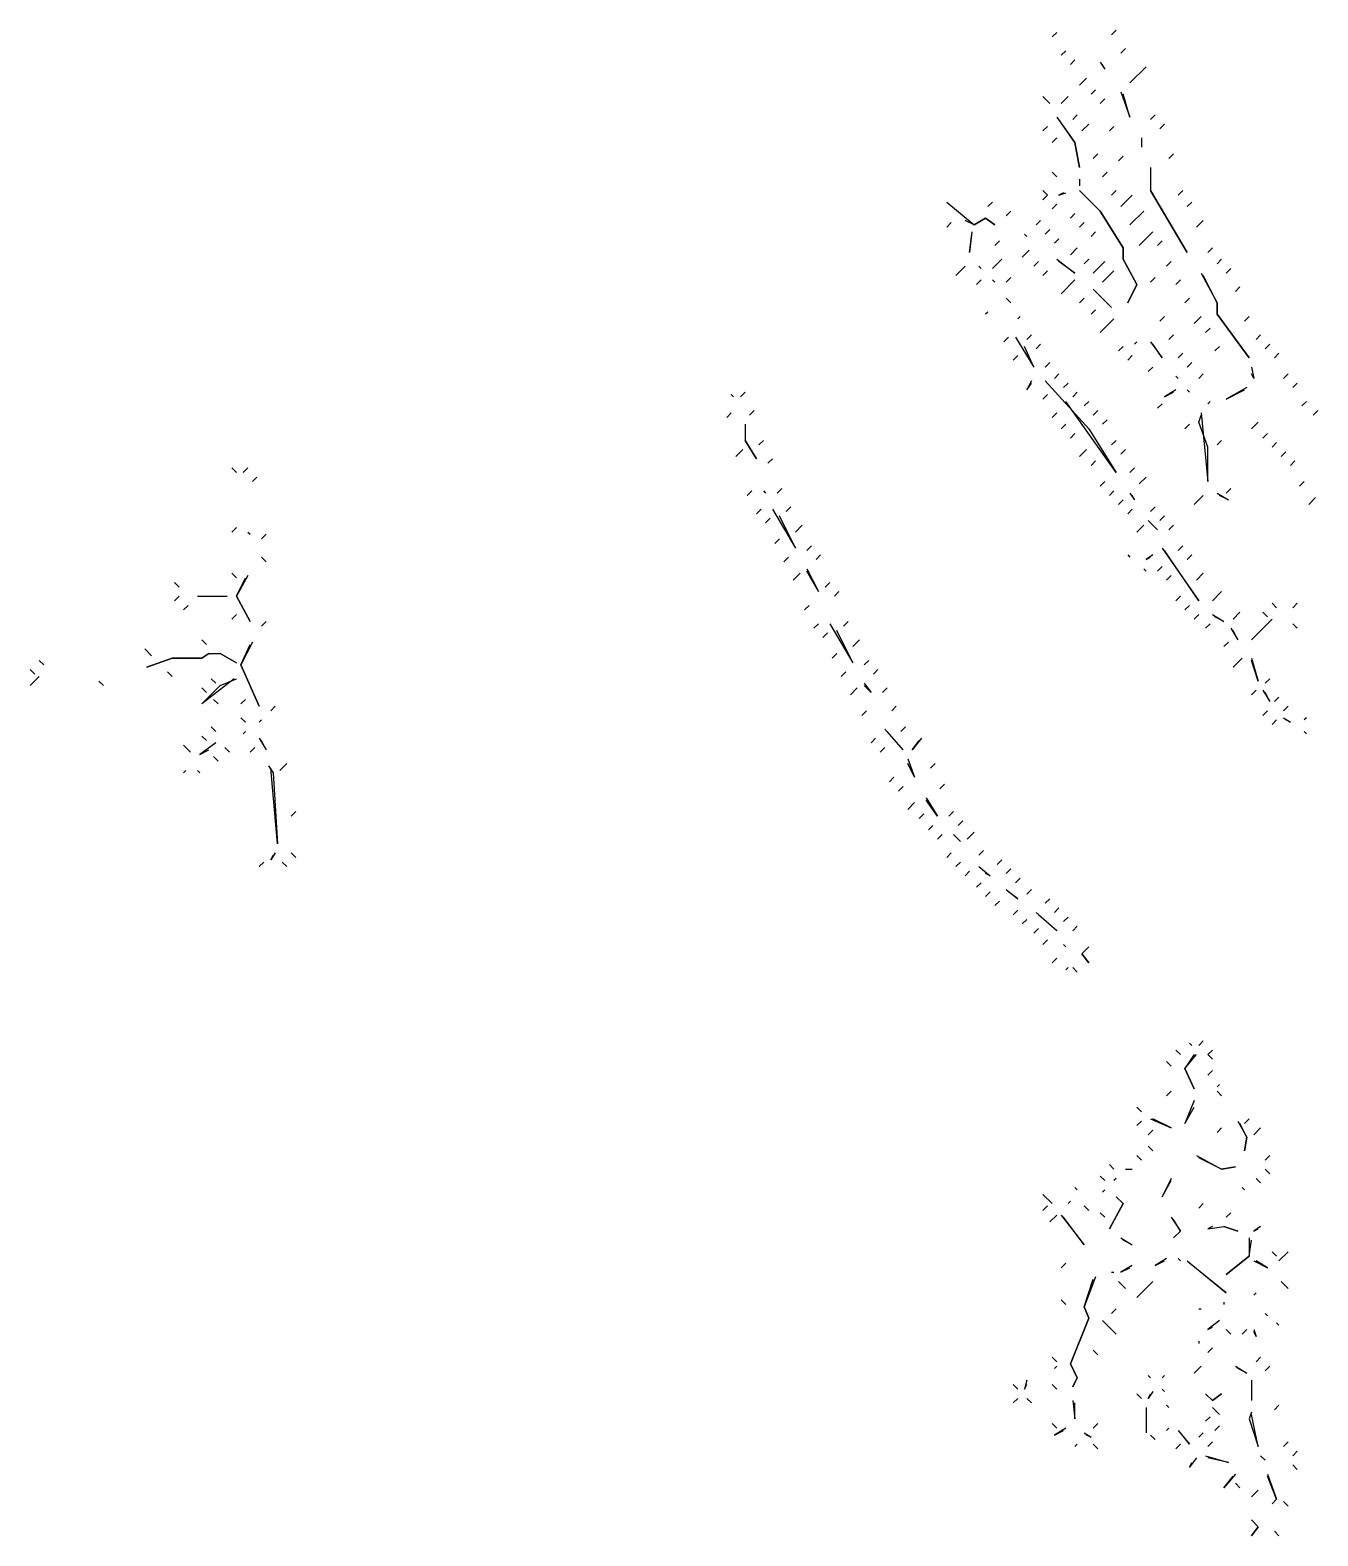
# Model space of a CAD drawing. Extents: x 1 to 2775, y -31 to 2075.
# Drawn here: x 1445.8 to 1539.5, y 501.5 to 611 of the extents above; entities that cross this region are included whole.
import ezdxf

# ---------------------------------------------------------------- set-up
doc = ezdxf.new("R2010")
doc.units = 0
doc.layers.add('LINEWORK', color=4, linetype='CONTINUOUS')

msp = doc.modelspace()

# ---------------------------------------------------------------- linework, layer by layer
at = {"layer": 'LINEWORK'}
for points in [[(1520.5, 610.8333), (1520.1667, 610.5)], [(1524.8333, 611), (1524.5, 610.6667)], [(1521.1667, 609.5), (1520.8333, 609.1667)], [(1521.8333, 608.8333), (1521.5, 608.5)], [(1525.5, 609.6667), (1525.1667, 609.3333)], [(1523.6667, 608.6667), (1524, 608.1667), (1523.8333, 608.5)], [(1527, 608.3333), (1525.8333, 607.1667)], [(1522.6667, 607.5), (1522.1667, 607)], [(1523.3333, 606.6667), (1523, 606.3333)], [(1519.5, 606.1667), (1520, 605.6667)], [(1521.3333, 606.1667), (1520.8333, 605.6667)], [(1524, 606), (1523.6667, 605.6667)], [(1525.1667, 606.5), (1525.8333, 604.6667), (1525.3333, 606.3333)], [(1520.5, 604.6667), (1521.8333, 602.8333), (1522.1667, 601), (1521.8333, 602.8333), (1520.6667, 604.5)], [(1522, 604.8333), (1521.6667, 604.5)], [(1527.6667, 604.8333), (1527.3333, 604.5)], [(1519.8333, 604), (1519.5, 603.6667)], [(1522.8333, 604.1667), (1522.3333, 603.6667)], [(1524.6667, 604), (1524.3333, 603.6667)], [(1528.3333, 604.1667), (1528, 603.8333)], [(1520.5, 603.1667), (1520.1667, 602.8333)], [(1526.6667, 603.1667), (1526.6667, 602.5)], [(1523.5, 602), (1523.1667, 601.6667)], [(1525.3333, 601.8333), (1525, 601.5)], [(1529, 602), (1528.6667, 601.6667)], [(1520.1667, 600.6667), (1520.5, 600.3333)], [(1522.1667, 600.1667), (1522.1667, 599.6667)], [(1524.1667, 600.6667), (1523.8333, 600.3333)], [(1527.3333, 601), (1527.3333, 599.3333), (1530, 594.8333), (1527.3333, 599.3333)], [(1519.5, 599.3333), (1519.8333, 599), (1519.5, 598.6667), (1519.8333, 599)], [(1521, 599.1667), (1520.6667, 599), (1521.1667, 599.1667)], [(1522.1667, 599.3333), (1523.6667, 597.8333), (1525.3333, 595.1667), (1525.3333, 594.3333), (1526.3333, 592.5), (1525.6667, 591.1667), (1526.3333, 592.5), (1525.3333, 594.3333), (1525.3333, 595.1667), (1523.6667, 597.8333)], [(1524.8333, 599.3333), (1524.5, 599)], [(1526, 599), (1525.1667, 598.1667)], [(1529.6667, 599.3333), (1529.3333, 599)], [(1512.5, 598.5), (1514.5, 596.8333), (1515.3333, 597.3333), (1516, 596.8333), (1515.3333, 597.3333), (1514.5, 596.8333), (1513.8333, 597.1667)], [(1515.8333, 598.5), (1515.5, 598.1667)], [(1520.5, 598.3333), (1520.1667, 598)], [(1530.3333, 598.5), (1530, 598.1667)], [(1512.8333, 597), (1512.5, 596.6667)], [(1517.1667, 597.8333), (1516.8333, 597.5)], [(1519.3333, 597.1667), (1519, 596.8333)], [(1521.8333, 597.6667), (1521.5, 597.3333)], [(1522.5, 597), (1522.1667, 596.6667)], [(1526.8333, 597.8333), (1525.8333, 596.8333)], [(1531.1667, 597.1667), (1530.6667, 596.6667)], [(1514.3333, 596.3333), (1514.1667, 594.8333), (1514.3333, 596.1667)], [(1518.1667, 596.1667), (1518.3333, 596)], [(1520, 596.5), (1519.6667, 596.1667)], [(1520.6667, 595.8333), (1520.3333, 595.5)], [(1523.3333, 596.3333), (1523, 596)], [(1527.5, 596.3333), (1526.5, 595.3333)], [(1516.3333, 595.6667), (1516, 595.3333)], [(1518.5, 595), (1518, 594.5)], [(1522, 595.1667), (1521.5, 594.6667)], [(1528.1667, 595.6667), (1527.8333, 595.3333)], [(1531.8333, 595.1667), (1531.5, 594.8333)], [(1513.8333, 593.8333), (1513.1667, 593.1667)], [(1514.8333, 593.8333), (1515, 593.6667)], [(1516.5, 594.3333), (1515.8333, 593.6667)], [(1519.1667, 594.1667), (1518.8333, 593.8333)], [(1519.8333, 593.5), (1519.5, 593.1667)], [(1520.5, 594.3333), (1521.8333, 593.3333), (1520.6667, 594.1667)], [(1522.8333, 594.3333), (1522.5, 594)], [(1524, 594.1667), (1523.1667, 593.3333)], [(1524.6667, 593.5), (1523.8333, 592.6667)], [(1528.8333, 594.1667), (1528.5, 593.8333)], [(1532.5, 594.3333), (1532.1667, 594)], [(1533.1667, 593.6667), (1532.8333, 593.3333)], [(1515, 592.8333), (1514.6667, 592.5)], [(1515.8333, 592.8333), (1516, 592.6667)], [(1517.1667, 593), (1516.8333, 592.6667)], [(1521.8333, 592.8333), (1520.8333, 591.8333)], [(1527.6667, 593), (1527.3333, 592.6667)], [(1529.5, 592.8333), (1529.1667, 592.5)], [(1531, 593.3333), (1532.1667, 591.1667), (1532.1667, 590.3333), (1534.5, 587.1667), (1532.1667, 590.3333), (1532.1667, 591.1667), (1531.1667, 593.1667)], [(1516.8333, 591.5), (1517.1667, 591.1667)], [(1522.5, 591.5), (1522.1667, 591.1667)], [(1523.1667, 592.1667), (1524.5, 590.8333)], [(1530.1667, 591.5), (1529.8333, 591.1667)], [(1533.8333, 592.3333), (1533.5, 592)], [(1515.5, 590.5), (1515.3333, 590.3333)], [(1523.3333, 590.6667), (1523, 590.3333)], [(1517.8333, 590.1667), (1517.6667, 590)], [(1524.6667, 590), (1523.6667, 589)], [(1528.3333, 590.1667), (1528, 589.8333)], [(1531, 590.1667), (1530.5, 589.6667)], [(1531.6667, 589.3333), (1531.3333, 589)], [(1534.5, 590.1667), (1534.1667, 589.8333)], [(1517, 588.6667), (1516.6667, 588.3333)], [(1517.5, 588.6667), (1518.8333, 586.5), (1518.1667, 588)], [(1518.6667, 588.8333), (1518.3333, 588.5)], [(1519.3333, 588.1667), (1519, 587.8333)], [(1526.3333, 588.3333), (1526.1667, 588.1667)], [(1527.3333, 588.3333), (1528.1667, 587.1667), (1527.5, 588.1667)], [(1529, 588.8333), (1528.6667, 588.5)], [(1535.3333, 588.8333), (1535, 588.5)], [(1536, 588.1667), (1535.6667, 587.8333)], [(1517.6667, 587.3333), (1517.3333, 587)], [(1525.3333, 588), (1525, 587.6667)], [(1526, 587.3333), (1525.6667, 587)], [(1529.6667, 587.5), (1529.3333, 587.1667)], [(1532.3333, 588), (1532, 587.6667)], [(1536.6667, 587.5), (1536.3333, 587.1667)], [(1520, 586.8333), (1519.6667, 586.5)], [(1520.6667, 586), (1520.3333, 585.6667)], [(1527.5, 586.5), (1527.1667, 586.1667)], [(1529.1667, 585.8333), (1529.3333, 585.6667)], [(1530.3333, 586.8333), (1530, 586.5)], [(1531.1667, 586), (1530.8333, 585.6667)], [(1534.6667, 586.5), (1534.8333, 585.6667), (1534.6667, 586)], [(1537.3333, 586), (1537, 585.6667)], [(1518.6667, 585.5), (1518.3333, 584.8333), (1518.6667, 585.3333)], [(1519.6667, 585.5), (1522.8333, 582), (1524.8333, 578.8333), (1521.1667, 584)], [(1521.3333, 585.3333), (1521, 585)], [(1529.1667, 584.8333), (1528.3333, 584.3333), (1529, 584.6667)], [(1530, 584.8333), (1530.1667, 584.6667)], [(1534.3333, 585), (1532.8333, 584.1667), (1534.1667, 584.8333)], [(1538, 585.3333), (1537.6667, 585)], [(1496.8333, 584.5), (1497, 584.3333)], [(1497.8333, 584.6667), (1497.5, 584.3333)], [(1519.8333, 584.5), (1519.5, 584.1667)], [(1522, 584.6667), (1521.6667, 584.3333)], [(1522.8333, 584), (1522.5, 583.6667)], [(1528.1667, 583.8333), (1527.8333, 583.5)], [(1531.6667, 584), (1531.5, 583.8333)], [(1538.6667, 584), (1538.3333, 583.6667)], [(1496.8333, 583.1667), (1496.5, 582.8333)], [(1498.5, 583.3333), (1498.1667, 583)], [(1520.5, 583.1667), (1520.1667, 582.8333)], [(1523.5, 583.3333), (1523.1667, 583)], [(1524.1667, 582.6667), (1523.8333, 582.3333)], [(1531, 583.1667), (1531.5, 578.1667), (1531.5, 580.6667), (1530.8333, 582.5), (1531, 583)], [(1539.5, 583.3333), (1539.1667, 583)], [(1497.8333, 582.3333), (1497.8333, 581.1667), (1498.6667, 579.8333), (1497.8333, 581.1667)], [(1521.1667, 582.3333), (1520.8333, 582)], [(1521.8333, 581.6667), (1521.5, 581.3333)], [(1530.1667, 582.3333), (1529.8333, 582)], [(1535.1667, 582.5), (1534.6667, 582)], [(1535.8333, 581.6667), (1535.5, 581.3333)], [(1497.6667, 580.5), (1497.1667, 580)], [(1499.1667, 581.1667), (1498.8333, 580.8333)], [(1522.6667, 580.5), (1522.1667, 580)], [(1524.8333, 581.1667), (1524.5, 580.8333)], [(1525.5, 580.5), (1525.1667, 580.1667)], [(1532.5, 581.1667), (1532.1667, 580.8333)], [(1536.5, 581), (1536.1667, 580.6667)], [(1499.8333, 579.8333), (1499.5, 579.5)], [(1523.3333, 579.6667), (1523, 579.3333)], [(1537.1667, 580.3333), (1536.8333, 580)], [(1537.8333, 579.6667), (1537.5, 579.3333)], [(1460.5, 579.1667), (1460.8333, 578.8333)], [(1461.6667, 579.1667), (1461.3333, 578.8333)], [(1462.3333, 578.5), (1462, 578.1667)], [(1524, 578.1667), (1523.6667, 577.8333)], [(1526.1667, 579.1667), (1525.8333, 578.8333)], [(1527, 578.5), (1526.5, 578)], [(1538.5, 578.1667), (1538.1667, 577.8333)], [(1498.3333, 577.5), (1498, 577.1667)], [(1499.1667, 577.5), (1499.3333, 577.3333)], [(1500.5, 577.6667), (1500.1667, 577.3333)], [(1524.6667, 577.5), (1524.3333, 577.1667)], [(1525.8333, 577.3333), (1526.1667, 576.8333), (1526, 577.1667)], [(1531.1667, 577.1667), (1530.5, 576.5)], [(1532.1667, 577.3333), (1533, 576.8333), (1532.3333, 577.1667)], [(1533.1667, 577.6667), (1532.8333, 577.3333)], [(1499, 576.1667), (1498.6667, 575.8333)], [(1499.8333, 576.1667), (1501.5, 573.3333), (1500.3333, 575.6667)], [(1501.1667, 576.3333), (1500.8333, 576)], [(1525.3333, 576.8333), (1525, 576.5)], [(1526, 576.1667), (1525.6667, 575.8333)], [(1527.6667, 576.3333), (1527.3333, 576)], [(1539.3333, 577), (1538.8333, 576.5)], [(1499.6667, 575.5), (1499.3333, 575.1667)], [(1502, 575), (1501.5, 574.5)], [(1526.8333, 575), (1526.3333, 574.5)], [(1527.1667, 575.3333), (1527.8333, 574.6667)], [(1528.3333, 575.6667), (1528, 575.3333)], [(1529, 575), (1528.6667, 574.6667)], [(1460.8333, 574.8333), (1460.5, 574.5)], [(1461.6667, 574.5), (1461.8333, 574.3333)], [(1463, 574.3333), (1462.6667, 574)], [(1500.3333, 574), (1500, 573.6667)], [(1502.6667, 573.5), (1502.3333, 573.1667)], [(1503.3333, 572.8333), (1503, 572.5)], [(1525.6667, 572.8333), (1525.8333, 572.6667)], [(1527.5, 572.8333), (1527, 572.5), (1527.3333, 572.6667)], [(1528.1667, 573.3333), (1530.8333, 569.5), (1528.3333, 573.1667)], [(1529.6667, 573.5), (1529.3333, 573.1667)], [(1530.3333, 572.8333), (1530, 572.5)], [(1462.6667, 572.6667), (1463, 572.3333)], [(1501, 572.6667), (1500.6667, 572.3333)], [(1502.3333, 571.8333), (1503.1667, 570.1667), (1502.3333, 571.6667)], [(1526.8333, 571.8333), (1527, 571.6667)], [(1528.1667, 572), (1527.8333, 571.6667)], [(1456.3333, 570.8333), (1456.6667, 570.5)], [(1460.5, 571.5), (1460.8333, 571.1667)], [(1461.6667, 571.3333), (1460.8333, 569.8333), (1461.8333, 568), (1460.8333, 569.8333), (1461.5, 571.1667)], [(1501.8333, 571.5), (1501.3333, 571)], [(1504, 570.8333), (1503.6667, 570.5)], [(1528.8333, 571.3333), (1528.5, 571)], [(1531.1667, 571.5), (1530.6667, 571)], [(1456.6667, 569.8333), (1456.3333, 569.5)], [(1458, 569.8333), (1460.1667, 569.8333)], [(1504.6667, 570.1667), (1504.3333, 569.8333)], [(1529.5, 569.8333), (1529.1667, 569.5)], [(1532.5, 570.1667), (1531.8333, 569.5)], [(1457.3333, 569.1667), (1457, 568.8333)], [(1460.8333, 568.5), (1460.5, 568.1667)], [(1502.5, 569.1667), (1502.1667, 568.8333)], [(1530.1667, 569.1667), (1529.8333, 568.8333)], [(1530.8333, 568.5), (1530.5, 568.1667)], [(1531.8333, 568.5), (1532.6667, 568), (1532, 568.3333)], [(1533.8333, 568.6667), (1533.3333, 568.1667)], [(1535.5, 568.6667), (1535.8333, 568.3333)], [(1536.1667, 569.3333), (1536.5, 569)], [(1538, 569.3333), (1537.6667, 569)], [(1463, 568), (1462.6667, 567.6667)], [(1503.1667, 567.8333), (1502.8333, 567.5)], [(1504, 567.8333), (1505.6667, 565), (1504.5, 567.3333)], [(1505.3333, 568), (1505, 567.6667)], [(1531.6667, 567.8333), (1531.3333, 567.5)], [(1533.1667, 567.5), (1533.6667, 566.6667), (1533.3333, 567.3333)], [(1536.1667, 568.1667), (1534.6667, 566.6667)], [(1537.6667, 567.8333), (1538, 567.5)], [(1458.3333, 566.6667), (1458.6667, 566.3333)], [(1462, 566.5), (1461.1667, 564.8333), (1462.5, 561.8333), (1461.1667, 564.8333), (1461.8333, 566.3333)], [(1503.8333, 567.1667), (1503.5, 566.8333)], [(1506.1667, 566.6667), (1505.6667, 566.1667)], [(1533, 566.5), (1532.6667, 566.1667)], [(1446.5, 565.1667), (1446.8333, 564.8333)], [(1454.1667, 566), (1454.6667, 565.5)], [(1458.8333, 565.6667), (1458.3333, 565.3333), (1456.1667, 565.3333), (1454.3333, 564.6667), (1456.1667, 565.3333), (1458.3333, 565.3333), (1458.8333, 565.6667), (1459.6667, 565.6667), (1460.8333, 565), (1459.6667, 565.6667)], [(1504.5, 565.6667), (1504.1667, 565.3333)], [(1506.8333, 565.1667), (1506.5, 564.8333)], [(1534, 565.3333), (1533.3333, 564.6667)], [(1534.6667, 565.3333), (1535.1667, 563.6667), (1534.6667, 565.1667)], [(1445.8333, 564.5), (1446.1667, 564.1667)], [(1446.5, 564), (1445.8333, 563.3333)], [(1455.8333, 564.3333), (1456.1667, 564)], [(1505.1667, 564.3333), (1504.8333, 564)], [(1507.5, 564.5), (1507.1667, 564.1667)], [(1450.8333, 563.6667), (1451.1667, 563.3333)], [(1460.6667, 563.8333), (1458.3333, 562), (1459.6667, 563.3333), (1460.8333, 563.8333)], [(1458.3333, 563.1667), (1458.6667, 562.8333)], [(1459, 563.8333), (1459.3333, 563.5)], [(1506, 563.1667), (1505.5, 562.6667)], [(1506.5, 563.5), (1507, 562.8333), (1506.5, 563.3333)], [(1508.1667, 563.1667), (1507.8333, 562.8333)], [(1535, 563), (1534.6667, 562.6667)], [(1535.5, 563), (1536, 562.1667), (1535.6667, 562.8333)], [(1536, 563.8333), (1535.6667, 563.5)], [(1459.1667, 562.3333), (1459.5, 562)], [(1461.5, 562.3333), (1461.1667, 562)], [(1463.6667, 561.8333), (1463.3333, 561.5)], [(1508.8333, 561.8333), (1508.5, 561.5)], [(1536.6667, 562.5), (1536.3333, 562.1667)], [(1537.3333, 561.8333), (1537, 561.5)], [(1461.1667, 561), (1461.5, 560.6667)], [(1462.6667, 560.8333), (1462.5, 560.6667)], [(1506.6667, 561.5), (1506.3333, 561.1667)], [(1535.8333, 561.5), (1535.5, 561.1667)], [(1536.5, 560.8333), (1536.1667, 560.5)], [(1537, 561), (1537.5, 560.6667), (1537.1667, 560.8333)], [(1538.6667, 561), (1538.5, 560.8333)], [(1458.3333, 559.6667), (1458.6667, 559.3333)], [(1459, 560.3333), (1459.3333, 560)], [(1461.5, 560), (1461.3333, 559.8333)], [(1508, 560.1667), (1509.3333, 558.6667), (1508.1667, 560)], [(1509.5, 560.3333), (1509.1667, 560)], [(1538.5, 560), (1538.6667, 559.8333)], [(1457, 559), (1457.5, 558.5)], [(1459.3333, 559.1667), (1458.1667, 558.3333), (1458.8333, 558.6667)], [(1460, 558.8333), (1460.3333, 558.5)], [(1462.1667, 558.8333), (1461.8333, 558.5)], [(1462.5, 559.5), (1463, 558.6667), (1462.6667, 559.3333)], [(1507.3333, 559.5), (1507, 559.1667)], [(1508, 558.8333), (1507.6667, 558.5)], [(1510.6667, 559.5), (1510, 558.6667), (1510.5, 559.3333)], [(1459.1667, 558.1667), (1459.5, 557.8333)], [(1463.1667, 557.5), (1463.5, 557), (1463.8333, 551.8333), (1463.3333, 557.3333)], [(1464.5, 557.6667), (1464, 557.1667)], [(1509.6667, 558), (1510.1667, 556.6667), (1509.6667, 557.6667)], [(1511.6667, 557.6667), (1511.3333, 557.3333)], [(1457.1667, 557.1667), (1457, 557)], [(1458, 557.1667), (1458.1667, 557)], [(1508.6667, 556.6667), (1508.3333, 556.3333)], [(1509.3333, 556), (1509, 555.6667)], [(1511, 555.1667), (1511.8333, 553.8333), (1511, 555)], [(1512.3333, 556.1667), (1512, 555.8333)], [(1465.1667, 554.1667), (1464.8333, 553.8333)], [(1510.1667, 554.8333), (1509.6667, 554.3333)], [(1513, 554.1667), (1512.6667, 553.8333)], [(1510.8333, 554), (1510.5, 553.6667)], [(1511.5, 553.1667), (1511.1667, 552.8333)], [(1513.6667, 553.5), (1513.3333, 553.1667)], [(1512.1667, 552.5), (1511.8333, 552.1667)], [(1513, 552.5), (1513.5, 552)], [(1514.5, 552.6667), (1514, 552.1667)], [(1463.6667, 551.1667), (1463.3333, 550.6667), (1463.5, 551)], [(1464.8333, 551.1667), (1465.1667, 550.8333)], [(1512.8333, 551.1667), (1512.5, 550.8333)], [(1515.1667, 551.3333), (1514.8333, 551)], [(1462.8333, 550.5), (1462.5, 550.1667)], [(1464.1667, 550.5), (1464.5, 550.1667)], [(1513.5, 550.5), (1513.1667, 550.1667)], [(1514.1667, 549.8333), (1513.8333, 549.5)], [(1514.8333, 550.1667), (1515.6667, 549.5), (1515.3333, 549.6667)], [(1516.5, 550.6667), (1516.1667, 550.3333)], [(1517.1667, 550), (1516.8333, 549.6667)], [(1515, 549), (1514.6667, 548.6667)], [(1517.8333, 549.3333), (1517.5, 549)], [(1515.6667, 548.3333), (1515.3333, 548)], [(1516.3333, 547.6667), (1516, 547.3333)], [(1516.8333, 548.5), (1517.6667, 547.8333), (1517, 548.3333)], [(1518.6667, 548.5), (1518.3333, 548.1667)], [(1520, 547.8333), (1519.6667, 547.5)], [(1517.6667, 547), (1517.3333, 546.6667)], [(1519, 546.8333), (1520.5, 545.5), (1519.1667, 546.6667)], [(1520.6667, 547.1667), (1520.3333, 546.8333)], [(1521.3333, 546.5), (1521, 546.1667)], [(1518.3333, 546.3333), (1518, 546)], [(1519.1667, 545.6667), (1518.8333, 545.3333)], [(1522, 545.8333), (1521.6667, 545.5)], [(1519.8333, 544.8333), (1519.5, 544.5)], [(1521, 544.5), (1521.1667, 544.3333)], [(1522.8333, 544.3333), (1522.3333, 543.8333), (1522.8333, 543.1667), (1522.3333, 543.8333)], [(1520.5, 543.5), (1520.1667, 543.1667)], [(1521.3333, 542.8333), (1521.1667, 542.6667)], [(1521.6667, 542.8333), (1522, 542.5)], [(1529.1667, 536.8333), (1529.5, 536.5)], [(1530.1667, 537.3333), (1530.3333, 537.1667)], [(1531.1667, 537.5), (1530.8333, 537.1667)], [(1531.8333, 536.8333), (1531.5, 536.5), (1531.8333, 536.1667), (1531.5, 536.5)], [(1528.5, 536), (1528.8333, 535.6667)], [(1530.5, 536.5), (1529.8333, 535.5), (1530.5, 534), (1529.8333, 535.5), (1530.6667, 536.5)], [(1531.8333, 535.3333), (1531.5, 535)], [(1528.8333, 533.8333), (1528.5, 533.5)], [(1532.3333, 534.3333), (1532.1667, 534.1667)], [(1532.1667, 533.8333), (1532.5, 533.5)], [(1526.3333, 532.6667), (1526.6667, 532.3333)], [(1530.5, 533.1667), (1529.8333, 531.5), (1530.5, 532.6667)], [(1526.6667, 531.6667), (1526.3333, 531.3333)], [(1527.3333, 531.8333), (1528.8333, 531.1667), (1527.5, 531.8333)], [(1532.5, 531.1667), (1532.1667, 530.8333)], [(1533.6667, 531.6667), (1534.3333, 530.5), (1534.1667, 529.5), (1534.3333, 530.5), (1533.8333, 531.5)], [(1534.5, 531.8333), (1534.1667, 531.5)], [(1535.3333, 531.1667), (1534.8333, 530.6667)], [(1527.5, 531), (1527.1667, 530.6667)], [(1526.3333, 529.1667), (1526.6667, 528.8333)], [(1527.1667, 529.8333), (1527.5, 529.5)], [(1530.6667, 529.1667), (1532.5, 528.1667), (1533.5, 528.3333), (1532.5, 528.1667), (1530.8333, 529)], [(1536, 529.1667), (1535.6667, 528.8333)], [(1524.3333, 528.5), (1524.6667, 528.1667)], [(1525.5, 528.1667), (1526, 528.1667)], [(1535.6667, 528.1667), (1536, 527.8333)], [(1521.8333, 526.8333), (1522, 526.6667)], [(1523.6667, 527.6667), (1524, 527.3333)], [(1524.8333, 527.5), (1524.6667, 527.3333)], [(1528.8333, 527.5), (1528.1667, 526.1667), (1528.8333, 527.3333)], [(1534, 526.8333), (1534.1667, 526.6667)], [(1535, 527.5), (1535.3333, 527.1667)], [(1519.5, 526.3333), (1520.1667, 525.6667)], [(1521.5, 525.8333), (1521.3333, 525.6667)], [(1524, 526.6667), (1523.8333, 526.5)], [(1524.8333, 526.1667), (1525.3333, 525.6667), (1524.3333, 523.8333), (1525.3333, 525.6667)], [(1531.1667, 525.6667), (1530.8333, 525.3333)], [(1519.8333, 525.5), (1519.5, 525.1667)], [(1520.5, 524.8333), (1520, 524.3333)], [(1520.8333, 524.8333), (1522.5, 522.6667), (1521, 524.6667)], [(1522.5, 525.5), (1522.8333, 525.1667)], [(1523.6667, 525), (1524, 524.6667)], [(1528.8333, 524.6667), (1529.5, 523.6667), (1529, 523.1667), (1529.5, 523.6667), (1529, 524.5)], [(1533.1667, 525), (1532.8333, 524.6667)], [(1531.8333, 524), (1531.5, 523.8333), (1532.6667, 524), (1533.6667, 523.6667), (1532.6667, 524)], [(1535.3333, 524), (1534.8333, 523.6667), (1535.1667, 523.8333)], [(1525.1667, 523.1667), (1526, 522.6667), (1525.3333, 523)], [(1534.5, 523.1667), (1534.5, 521.8333), (1532.8333, 520.5), (1534.5, 521.8333), (1534.6667, 523)], [(1521.1667, 521.3333), (1520.8333, 521)], [(1528.5, 521.6667), (1527.6667, 521.1667), (1528.3333, 521.5)], [(1529.3333, 521.6667), (1529.5, 521.5)], [(1530, 521.5), (1532.8333, 519.1667), (1530.1667, 521.3333)], [(1534.8333, 521.5), (1535.8333, 521), (1535, 521.5)], [(1536.1667, 522.1667), (1536.5, 521.8333)], [(1537.3333, 522.1667), (1536.6667, 521.5)], [(1523.3333, 520.3333), (1522.5, 518.1667), (1522.8333, 517.3333), (1521.5, 514), (1522, 513), (1521.6667, 512.3333), (1522, 513), (1521.5, 514), (1522.8333, 517.3333), (1522.5, 518.1667), (1523.1667, 520.1667)], [(1524.5, 520.6667), (1524.6667, 520.6667)], [(1526, 521.1667), (1525.1667, 520.6667), (1525.8333, 521)], [(1525, 520), (1525.5, 519.5)], [(1527.5, 520), (1526.3333, 518.8333)], [(1535, 519.1667), (1534.8333, 519)], [(1536.8333, 520), (1537.3333, 519.5)], [(1520.8333, 518.6667), (1521.1667, 518.3333)], [(1524.8333, 518), (1524.5, 517.6667)], [(1530.8333, 518), (1531, 518)], [(1532.6667, 518.5), (1532.6667, 518.3333)], [(1523.8333, 517.1667), (1524.8333, 516.1667)], [(1532.3333, 517.1667), (1531.5, 516.5), (1531.8333, 516.6667)], [(1535.6667, 517.6667), (1535.8333, 517.5)], [(1536.5, 517), (1536.6667, 516.8333)], [(1532.8333, 516.5), (1533.1667, 516.1667)], [(1534.3333, 516.5), (1534, 516.1667)], [(1534.8333, 516.5), (1535, 516), (1534.8333, 516.3333)], [(1523.1667, 515), (1523.5, 514.6667)], [(1530.8333, 515.6667), (1530.8333, 515.5)], [(1531.8333, 515.1667), (1531.5, 514.8333)], [(1520.1667, 514.5), (1520.5, 514.1667)], [(1520.5, 513.8333), (1520.3333, 513.6667)], [(1531, 513.8333), (1530.5, 513.3333)], [(1533.5, 513.8333), (1534.3333, 513.3333), (1533.6667, 513.6667)], [(1535.3333, 514.5), (1535, 514.1667)], [(1536, 513.8333), (1535.6667, 513.5)], [(1517.3333, 512.5), (1517.6667, 512.1667)], [(1518.3333, 512.8333), (1518.1667, 512.1667), (1518.3333, 512.5)], [(1520.1667, 512.5), (1520.5, 512.1667)], [(1527.1667, 513.1667), (1527.3333, 513)], [(1528.3333, 513.1667), (1528.1667, 513)], [(1534.6667, 512.8333), (1534.6667, 511.3333)], [(1517.6667, 511.5), (1517.3333, 511.1667)], [(1518.3333, 511.5), (1518.6667, 511.1667)], [(1526.3333, 511.8333), (1526.6667, 511.5)], [(1527.5, 512), (1527.1667, 511.5), (1527.3333, 511.8333)], [(1528.1667, 512.1667), (1528.3333, 512)], [(1531.3333, 511.8333), (1531.8333, 511.3333), (1532.5, 511.8333), (1531.8333, 511.3333)], [(1521.6667, 511.3333), (1521.8333, 510), (1521.8333, 511.1667)], [(1527, 510.8333), (1527, 509)], [(1528.5, 511), (1528.6667, 510.8333)], [(1531.8333, 510.8333), (1532.3333, 510.3333)], [(1534.6667, 510.5), (1534.5, 510), (1535.1667, 508), (1534.6667, 510.3333)], [(1536.6667, 511), (1536.3333, 510.6667)], [(1520.1667, 509.6667), (1520.5, 509.3333)], [(1521.1667, 509.3333), (1520.3333, 508.8333), (1521, 509.1667)], [(1523.5, 509.6667), (1523.1667, 509.3333)], [(1528.6667, 509.3333), (1528.5, 509.1667)], [(1531.6667, 510.1667), (1531.3333, 509.8333)], [(1532.3333, 509.5), (1532, 509.1667)], [(1522, 508.1667), (1521.8333, 508)], [(1522.5, 509), (1523, 508.6667), (1522.6667, 508.8333)], [(1523.1667, 508.1667), (1523.5, 507.8333)], [(1527.3333, 508.8333), (1527.6667, 508.5)], [(1529.5, 508.1667), (1529.1667, 507.8333)], [(1529.3333, 509.1667), (1530.1667, 508.1667), (1529.5, 509)], [(1531.1667, 509), (1530.8333, 508.6667)], [(1531.8333, 508.3333), (1531.5, 508)], [(1537.3333, 508.3333), (1537, 508)], [(1530.6667, 507.1667), (1530.1667, 506.5), (1530.3333, 506.8333)], [(1531.3333, 507.3333), (1533, 506.8333), (1531.5, 507.1667)], [(1535.3333, 507.3333), (1535.6667, 507)], [(1538, 507.6667), (1537.6667, 507.3333)], [(1533.5, 506), (1532.6667, 505), (1533.3333, 505.8333)], [(1535.8333, 506), (1536.5, 504.1667), (1536.1667, 503.8333), (1536.5, 504.1667), (1535.8333, 505.8333)], [(1537.6667, 506.6667), (1538, 506.3333)], [(1533.5, 505.3333), (1533.8333, 505)], [(1535.1667, 504.8333), (1534.6667, 504.3333)], [(1537, 504), (1537.3333, 503.6667)], [(1534.6667, 502.6667), (1535.1667, 502.1667), (1534.6667, 501.5), (1535.1667, 502.1667)], [(1536.3333, 501.8333), (1536.6667, 501.5)]]:
    msp.add_lwpolyline(points, dxfattribs=at)

doc.saveas('drawing.dxf')
